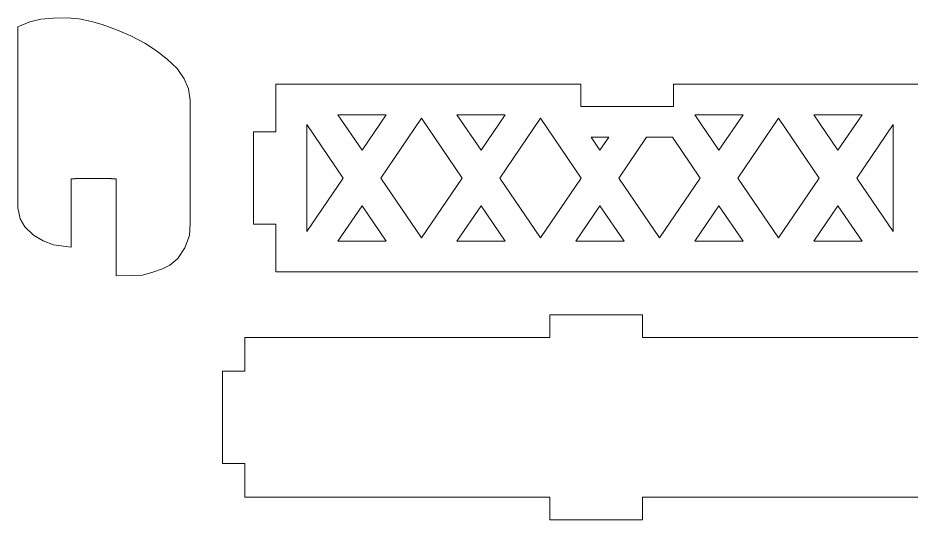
# Model space of a CAD drawing. Header units: millimetres. Extents: x -252 to 510, y -365 to 448.
# Drawn here: x -249 to -129.4, y -365.2 to -295 of the extents above; entities that cross this region are included whole.
import ezdxf

# ---------------------------------------------------------------- set-up
doc = ezdxf.new("R2010")
doc.units = ezdxf.units.MM
doc.header["$MEASUREMENT"] = 0
doc.layers.add('Capa 1', color=7, linetype='Continuous')

msp = doc.modelspace()

# ---------------------------------------------------------------- linework, layer by layer
at = {"layer": 'Capa 1', "color": 137, "lineweight": 9}
for points, knots in [([(-231.9951, -298.4109), (-231.9951, -298.4109), (-233.854, -297.436), (-233.854, -297.436), (-233.854, -297.436), (-233.854, -297.436), (-235.6614, -296.6463), (-235.6614, -296.6463), (-235.6614, -296.6463), (-235.6614, -296.6463), (-237.6953, -295.9073), (-237.6953, -295.9073), (-237.6953, -295.9073), (-237.6953, -295.9073), (-239.1453, -295.4885), (-239.1453, -295.4885), (-239.1453, -295.4885), (-239.1453, -295.4885), (-240.79, -295.1573), (-240.79, -295.1573), (-240.79, -295.1573), (-240.79, -295.1573), (-242.3975, -295.0171), (-242.3975, -295.0171), (-242.3975, -295.0171), (-242.3975, -295.0171), (-244.2646, -295.0648), (-244.2646, -295.0648), (-244.2646, -295.0648), (-244.2646, -295.0648), (-245.9125, -295.2051), (-245.9125, -295.2051), (-245.9125, -295.2051), (-245.9125, -295.2051), (-247.3588, -295.5416), (-247.3588, -295.5416), (-247.3588, -295.5416), (-247.3588, -295.5416), (-248.9782, -296.201), (-248.9782, -296.201), (-248.9782, -296.201), (-248.9782, -296.201), (-248.9782, -320.4454), (-248.9782, -320.4454), (-248.9782, -320.4454), (-248.9782, -320.4454), (-248.6758, -321.9076), (-248.6758, -321.9076), (-248.6758, -321.9076), (-248.6758, -321.9076), (-248.0452, -323.0101), (-248.0452, -323.0101), (-248.0452, -323.0101), (-248.0452, -323.0101), (-246.8916, -324.1121), (-246.8916, -324.1121), (-246.8916, -324.1121), (-246.8916, -324.1121), (-245.6118, -324.8515), (-245.6118, -324.8515), (-245.6118, -324.8515), (-245.6118, -324.8515), (-244.1917, -325.3889), (-244.1917, -325.3889), (-244.1917, -325.3889), (-244.1917, -325.3889), (-241.8452, -325.7128), (-241.8452, -325.7128), (-241.8452, -325.7128), (-241.8452, -325.7128), (-241.8452, -316.5538), (-241.8452, -316.5538), (-241.8452, -316.5538), (-241.8452, -316.5538), (-241.3113, -316.5538), (-241.3113, -316.5538), (-241.3113, -316.5538), (-241.3113, -316.5538), (-241.3113, -316.5429), (-241.3113, -316.5429), (-241.3113, -316.5429), (-241.3113, -316.5429), (-236.4291, -316.5429), (-236.4291, -316.5429), (-236.4291, -316.5429), (-236.4291, -316.5429), (-236.4291, -316.5538), (-236.4291, -316.5538), (-236.4291, -316.5538), (-236.4291, -316.5538), (-235.8452, -316.5538), (-235.8452, -316.5538), (-235.8452, -316.5538), (-235.8452, -316.5538), (-235.8452, -329.5661), (-235.8452, -329.5661), (-235.8452, -329.5661), (-235.8452, -329.5661), (-233.6694, -329.4929), (-233.6694, -329.4929), (-233.6694, -329.4929), (-233.6694, -329.4929), (-232.2819, -329.4452), (-232.2819, -329.4452), (-232.2819, -329.4452), (-232.2819, -329.4452), (-230.9344, -329.061), (-230.9344, -329.061), (-230.9344, -329.061), (-230.9344, -329.061), (-229.6062, -328.6346), (-229.6062, -328.6346), (-229.6062, -328.6346), (-229.6062, -328.6346), (-228.6435, -328.1259), (-228.6435, -328.1259), (-228.6435, -328.1259), (-228.6435, -328.1259), (-227.5799, -327.2145), (-227.5799, -327.2145), (-227.5799, -327.2145), (-227.5799, -327.2145), (-226.6408, -325.784), (-226.6408, -325.784), (-226.6408, -325.784), (-226.6408, -325.784), (-225.9961, -324.1466), (-225.9961, -324.1466), (-225.9961, -324.1466), (-225.9961, -324.1466), (-225.8984, -322.5861), (-225.8984, -322.5861), (-225.8984, -322.5861), (-225.8984, -322.5861), (-225.8984, -306.0303), (-225.8984, -306.0303), (-225.8984, -306.0303), (-225.8984, -306.0303), (-226.1445, -304.5043), (-226.1445, -304.5043), (-226.1445, -304.5043), (-226.1445, -304.5043), (-226.7401, -303.1663), (-226.7401, -303.1663), (-226.7401, -303.1663), (-226.7401, -303.1663), (-227.6681, -301.7993), (-227.6681, -301.7993), (-227.6681, -301.7993), (-227.6681, -301.7993), (-229.0027, -300.5595), (-229.0027, -300.5595), (-229.0027, -300.5595), (-229.0027, -300.5595), (-230.4048, -299.4389), (-230.4048, -299.4389), (-230.4048, -299.4389), (-230.4048, -299.4389), (-231.9951, -298.4109), (-231.9951, -298.4109)], [0, 0, 0, 0, 0.025, 0.025, 0.025, 0.025, 0.05, 0.05, 0.05, 0.05, 0.075, 0.075, 0.075, 0.075, 0.1, 0.1, 0.1, 0.1, 0.125, 0.125, 0.125, 0.125, 0.15, 0.15, 0.15, 0.15, 0.175, 0.175, 0.175, 0.175, 0.2, 0.2, 0.2, 0.2, 0.225, 0.225, 0.225, 0.225, 0.25, 0.25, 0.25, 0.25, 0.275, 0.275, 0.275, 0.275, 0.3, 0.3, 0.3, 0.3, 0.325, 0.325, 0.325, 0.325, 0.35, 0.35, 0.35, 0.35, 0.375, 0.375, 0.375, 0.375, 0.4, 0.4, 0.4, 0.4, 0.425, 0.425, 0.425, 0.425, 0.45, 0.45, 0.45, 0.45, 0.475, 0.475, 0.475, 0.475, 0.5, 0.5, 0.5, 0.5, 0.525, 0.525, 0.525, 0.525, 0.55, 0.55, 0.55, 0.55, 0.575, 0.575, 0.575, 0.575, 0.6, 0.6, 0.6, 0.6, 0.625, 0.625, 0.625, 0.625, 0.65, 0.65, 0.65, 0.65, 0.675, 0.675, 0.675, 0.675, 0.7, 0.7, 0.7, 0.7, 0.725, 0.725, 0.725, 0.725, 0.75, 0.75, 0.75, 0.75, 0.775, 0.775, 0.775, 0.775, 0.8, 0.8, 0.8, 0.8, 0.825, 0.825, 0.825, 0.825, 0.85, 0.85, 0.85, 0.85, 0.875, 0.875, 0.875, 0.875, 0.9, 0.9, 0.9, 0.9, 0.925, 0.925, 0.925, 0.925, 0.95, 0.95, 0.95, 0.95, 0.975, 0.975, 0.975, 0.975, 1, 1, 1, 1]), ([(-109.0671, -303.8751), (-109.0671, -303.8751), (-69.4769, -303.8751), (-69.4769, -303.8751), (-69.4769, -303.8751), (-69.4769, -303.8751), (-69.4769, -306.8891), (-69.4769, -306.8891), (-69.4769, -306.8891), (-69.4769, -306.8891), (-57.0769, -306.8891), (-57.0769, -306.8891), (-57.0769, -306.8891), (-57.0769, -306.8891), (-57.0769, -303.8751), (-57.0769, -303.8751), (-57.0769, -303.8751), (-57.0769, -303.8751), (-16.2403, -303.8751), (-16.2403, -303.8751), (-16.2403, -303.8751), (-16.2403, -303.8751), (-16.2403, -310.26), (-16.2403, -310.26), (-16.2403, -310.26), (-16.2403, -310.26), (-13.236, -310.26), (-13.236, -310.26), (-13.236, -310.26), (-13.236, -310.26), (-13.236, -322.6536), (-13.236, -322.6536), (-13.236, -322.6536), (-13.236, -322.6536), (-16.2403, -322.6536), (-16.2403, -322.6536), (-16.2403, -322.6536), (-16.2403, -322.6536), (-16.2403, -329.0356), (-16.2403, -329.0356), (-16.2403, -329.0356), (-16.2403, -329.0356), (-214.4498, -329.0356), (-214.4498, -329.0356), (-214.4498, -329.0356), (-214.4498, -329.0356), (-214.4498, -322.6536), (-214.4498, -322.6536), (-214.4498, -322.6536), (-214.4498, -322.6536), (-217.4542, -322.6536), (-217.4542, -322.6536), (-217.4542, -322.6536), (-217.4542, -322.6536), (-217.4542, -310.26), (-217.4542, -310.26), (-217.4542, -310.26), (-217.4542, -310.26), (-214.4498, -310.26), (-214.4498, -310.26), (-214.4498, -310.26), (-214.4498, -310.26), (-214.4498, -303.8751), (-214.4498, -303.8751), (-214.4498, -303.8751), (-214.4498, -303.8751), (-173.6227, -303.8751), (-173.6227, -303.8751), (-173.6227, -303.8751), (-173.6227, -303.8751), (-173.6227, -306.8891), (-173.6227, -306.8891), (-173.6227, -306.8891), (-173.6227, -306.8891), (-161.2227, -306.8891), (-161.2227, -306.8891), (-161.2227, -306.8891), (-161.2227, -306.8891), (-161.2227, -303.8751), (-161.2227, -303.8751), (-161.2227, -303.8751), (-161.2227, -303.8751), (-121.4671, -303.8751), (-121.4671, -303.8751), (-121.4671, -303.8751), (-121.4671, -303.8751), (-121.4671, -306.9629), (-121.4671, -306.9629), (-121.4671, -306.9629), (-121.4671, -306.9629), (-109.0671, -306.9629), (-109.0671, -306.9629), (-109.0671, -306.9629), (-109.0671, -306.9629), (-109.0671, -303.8751), (-109.0671, -303.8751)], [0, 0, 0, 0, 0.04166667, 0.04166667, 0.04166667, 0.04166667, 0.08333333, 0.08333333, 0.08333333, 0.08333333, 0.125, 0.125, 0.125, 0.125, 0.16666667, 0.16666667, 0.16666667, 0.16666667, 0.20833333, 0.20833333, 0.20833333, 0.20833333, 0.25, 0.25, 0.25, 0.25, 0.29166667, 0.29166667, 0.29166667, 0.29166667, 0.33333333, 0.33333333, 0.33333333, 0.33333333, 0.375, 0.375, 0.375, 0.375, 0.41666667, 0.41666667, 0.41666667, 0.41666667, 0.45833333, 0.45833333, 0.45833333, 0.45833333, 0.5, 0.5, 0.5, 0.5, 0.54166667, 0.54166667, 0.54166667, 0.54166667, 0.58333333, 0.58333333, 0.58333333, 0.58333333, 0.625, 0.625, 0.625, 0.625, 0.66666667, 0.66666667, 0.66666667, 0.66666667, 0.70833333, 0.70833333, 0.70833333, 0.70833333, 0.75, 0.75, 0.75, 0.75, 0.79166667, 0.79166667, 0.79166667, 0.79166667, 0.83333333, 0.83333333, 0.83333333, 0.83333333, 0.875, 0.875, 0.875, 0.875, 0.91666667, 0.91666667, 0.91666667, 0.91666667, 0.95833333, 0.95833333, 0.95833333, 0.95833333, 1, 1, 1, 1]), ([(-202.9208, -312.7452), (-202.9208, -312.7452), (-199.7032, -308.0052), (-199.7032, -308.0052), (-199.7032, -308.0052), (-199.7032, -308.0052), (-206.1383, -308.0052), (-206.1383, -308.0052), (-206.1383, -308.0052), (-206.1383, -308.0052), (-202.9208, -312.7452), (-202.9208, -312.7452)], [0, 0, 0, 0, 0.33333333, 0.33333333, 0.33333333, 0.33333333, 0.66666667, 0.66666667, 0.66666667, 0.66666667, 1, 1, 1, 1]), ([(-186.9981, -312.7452), (-186.9981, -312.7452), (-183.7802, -308.0052), (-183.7802, -308.0052), (-183.7802, -308.0052), (-183.7802, -308.0052), (-190.2153, -308.0052), (-190.2153, -308.0052), (-190.2153, -308.0052), (-190.2153, -308.0052), (-186.9981, -312.7452), (-186.9981, -312.7452)], [0, 0, 0, 0, 0.33333333, 0.33333333, 0.33333333, 0.33333333, 0.66666667, 0.66666667, 0.66666667, 0.66666667, 1, 1, 1, 1]), ([(-155.1508, -312.7452), (-155.1508, -312.7452), (-151.9345, -308.0052), (-151.9345, -308.0052), (-151.9345, -308.0052), (-151.9345, -308.0052), (-158.3699, -308.0052), (-158.3699, -308.0052), (-158.3699, -308.0052), (-158.3699, -308.0052), (-155.1508, -312.7452), (-155.1508, -312.7452)], [0, 0, 0, 0, 0.33333333, 0.33333333, 0.33333333, 0.33333333, 0.66666667, 0.66666667, 0.66666667, 0.66666667, 1, 1, 1, 1]), ([(-139.2284, -312.7452), (-139.2284, -312.7452), (-136.012, -308.0052), (-136.012, -308.0052), (-136.012, -308.0052), (-136.012, -308.0052), (-142.4473, -308.0052), (-142.4473, -308.0052), (-142.4473, -308.0052), (-142.4473, -308.0052), (-139.2284, -312.7452), (-139.2284, -312.7452)], [0, 0, 0, 0, 0.33333333, 0.33333333, 0.33333333, 0.33333333, 0.66666667, 0.66666667, 0.66666667, 0.66666667, 1, 1, 1, 1]), ([(-205.4418, -316.4566), (-205.4418, -316.4566), (-210.3187, -309.2744), (-210.3187, -309.2744), (-210.3187, -309.2744), (-210.3187, -309.2744), (-210.3187, -323.6365), (-210.3187, -323.6365), (-210.3187, -323.6365), (-210.3187, -323.6365), (-205.4418, -316.4566), (-205.4418, -316.4566)], [0, 0, 0, 0, 0.33333333, 0.33333333, 0.33333333, 0.33333333, 0.66666667, 0.66666667, 0.66666667, 0.66666667, 1, 1, 1, 1]), ([(-189.519, -316.4566), (-189.519, -316.4566), (-194.9595, -308.4451), (-194.9595, -308.4451), (-194.9595, -308.4451), (-194.9595, -308.4451), (-200.3995, -316.4566), (-200.3995, -316.4566), (-200.3995, -316.4566), (-200.3995, -316.4566), (-194.9595, -324.4658), (-194.9595, -324.4658), (-194.9595, -324.4658), (-194.9595, -324.4658), (-189.519, -316.4566), (-189.519, -316.4566)], [0, 0, 0, 0, 0.25, 0.25, 0.25, 0.25, 0.5, 0.5, 0.5, 0.5, 0.75, 0.75, 0.75, 0.75, 1, 1, 1, 1]), ([(-173.5956, -316.4566), (-173.5956, -316.4566), (-179.0364, -308.4451), (-179.0364, -308.4451), (-179.0364, -308.4451), (-179.0364, -308.4451), (-184.4765, -316.4566), (-184.4765, -316.4566), (-184.4765, -316.4566), (-184.4765, -316.4566), (-179.0364, -324.4658), (-179.0364, -324.4658), (-179.0364, -324.4658), (-179.0364, -324.4658), (-173.5956, -316.4566), (-173.5956, -316.4566)], [0, 0, 0, 0, 0.25, 0.25, 0.25, 0.25, 0.5, 0.5, 0.5, 0.5, 0.75, 0.75, 0.75, 0.75, 1, 1, 1, 1]), ([(-141.7504, -316.4566), (-141.7504, -316.4566), (-147.1897, -308.4451), (-147.1897, -308.4451), (-147.1897, -308.4451), (-147.1897, -308.4451), (-152.6314, -316.4566), (-152.6314, -316.4566), (-152.6314, -316.4566), (-152.6314, -316.4566), (-147.1897, -324.4658), (-147.1897, -324.4658), (-147.1897, -324.4658), (-147.1897, -324.4658), (-141.7504, -316.4566), (-141.7504, -316.4566)], [0, 0, 0, 0, 0.25, 0.25, 0.25, 0.25, 0.5, 0.5, 0.5, 0.5, 0.75, 0.75, 0.75, 0.75, 1, 1, 1, 1]), ([(-131.8313, -323.6365), (-131.8313, -323.6365), (-131.8313, -309.2744), (-131.8313, -309.2744), (-131.8313, -309.2744), (-131.8313, -309.2744), (-136.7087, -316.4566), (-136.7087, -316.4566), (-136.7087, -316.4566), (-136.7087, -316.4566), (-131.8313, -323.6365), (-131.8313, -323.6365)], [0, 0, 0, 0, 0.33333333, 0.33333333, 0.33333333, 0.33333333, 0.66666667, 0.66666667, 0.66666667, 0.66666667, 1, 1, 1, 1]), ([(-171.0762, -312.7452), (-171.0762, -312.7452), (-169.897, -311.0096), (-169.897, -311.0096), (-169.897, -311.0096), (-169.897, -311.0096), (-172.2524, -311.0096), (-172.2524, -311.0096), (-172.2524, -311.0096), (-172.2524, -311.0096), (-171.0762, -312.7452), (-171.0762, -312.7452)], [0, 0, 0, 0, 0.33333333, 0.33333333, 0.33333333, 0.33333333, 0.66666667, 0.66666667, 0.66666667, 0.66666667, 1, 1, 1, 1]), ([(-157.6731, -316.4566), (-157.6731, -316.4566), (-161.3718, -311.0096), (-161.3718, -311.0096), (-161.3718, -311.0096), (-161.3718, -311.0096), (-164.8554, -311.0096), (-164.8554, -311.0096), (-164.8554, -311.0096), (-164.8554, -311.0096), (-168.554, -316.4566), (-168.554, -316.4566), (-168.554, -316.4566), (-168.554, -316.4566), (-163.1121, -324.4658), (-163.1121, -324.4658), (-163.1121, -324.4658), (-163.1121, -324.4658), (-157.6731, -316.4566), (-157.6731, -316.4566)], [0, 0, 0, 0, 0.2, 0.2, 0.2, 0.2, 0.4, 0.4, 0.4, 0.4, 0.6, 0.6, 0.6, 0.6, 0.8, 0.8, 0.8, 0.8, 1, 1, 1, 1]), ([(-199.7032, -324.9055), (-199.7032, -324.9055), (-202.9208, -320.1685), (-202.9208, -320.1685), (-202.9208, -320.1685), (-202.9208, -320.1685), (-206.1383, -324.9055), (-206.1383, -324.9055), (-206.1383, -324.9055), (-206.1383, -324.9055), (-199.7032, -324.9055), (-199.7032, -324.9055)], [0, 0, 0, 0, 0.33333333, 0.33333333, 0.33333333, 0.33333333, 0.66666667, 0.66666667, 0.66666667, 0.66666667, 1, 1, 1, 1]), ([(-183.7802, -324.9055), (-183.7802, -324.9055), (-186.9981, -320.1685), (-186.9981, -320.1685), (-186.9981, -320.1685), (-186.9981, -320.1685), (-190.2153, -324.9055), (-190.2153, -324.9055), (-190.2153, -324.9055), (-190.2153, -324.9055), (-183.7802, -324.9055), (-183.7802, -324.9055)], [0, 0, 0, 0, 0.33333333, 0.33333333, 0.33333333, 0.33333333, 0.66666667, 0.66666667, 0.66666667, 0.66666667, 1, 1, 1, 1]), ([(-167.8573, -324.9055), (-167.8573, -324.9055), (-171.0762, -320.1685), (-171.0762, -320.1685), (-171.0762, -320.1685), (-171.0762, -320.1685), (-174.2924, -324.9055), (-174.2924, -324.9055), (-174.2924, -324.9055), (-174.2924, -324.9055), (-167.8573, -324.9055), (-167.8573, -324.9055)], [0, 0, 0, 0, 0.33333333, 0.33333333, 0.33333333, 0.33333333, 0.66666667, 0.66666667, 0.66666667, 0.66666667, 1, 1, 1, 1]), ([(-151.9345, -324.9055), (-151.9345, -324.9055), (-155.1508, -320.1685), (-155.1508, -320.1685), (-155.1508, -320.1685), (-155.1508, -320.1685), (-158.3699, -324.9055), (-158.3699, -324.9055), (-158.3699, -324.9055), (-158.3699, -324.9055), (-151.9345, -324.9055), (-151.9345, -324.9055)], [0, 0, 0, 0, 0.33333333, 0.33333333, 0.33333333, 0.33333333, 0.66666667, 0.66666667, 0.66666667, 0.66666667, 1, 1, 1, 1]), ([(-136.012, -324.9055), (-136.012, -324.9055), (-139.2284, -320.1685), (-139.2284, -320.1685), (-139.2284, -320.1685), (-139.2284, -320.1685), (-142.4473, -324.9055), (-142.4473, -324.9055), (-142.4473, -324.9055), (-142.4473, -324.9055), (-136.012, -324.9055), (-136.012, -324.9055)], [0, 0, 0, 0, 0.33333333, 0.33333333, 0.33333333, 0.33333333, 0.66666667, 0.66666667, 0.66666667, 0.66666667, 1, 1, 1, 1]), ([(-221.6054, -342.2977), (-221.6054, -342.2977), (-221.6054, -354.6889), (-221.6054, -354.6889), (-221.6054, -354.6889), (-221.6054, -354.6889), (-218.601, -354.6889), (-218.601, -354.6889), (-218.601, -354.6889), (-218.601, -354.6889), (-218.601, -359.1954), (-218.601, -359.1954), (-218.601, -359.1954), (-218.601, -359.1954), (-177.7785, -359.1954), (-177.7785, -359.1954), (-177.7785, -359.1954), (-177.7785, -359.1954), (-177.7785, -362.1998), (-177.7785, -362.1998), (-177.7785, -362.1998), (-177.7785, -362.1998), (-165.3877, -362.1998), (-165.3877, -362.1998), (-165.3877, -362.1998), (-165.3877, -362.1998), (-165.3877, -359.1954), (-165.3877, -359.1954), (-165.3877, -359.1954), (-165.3877, -359.1954), (-125.6926, -359.1954), (-125.6926, -359.1954), (-125.6926, -359.1954), (-125.6926, -359.1954), (-125.6926, -365.2042), (-125.6926, -365.2042), (-125.6926, -365.2042), (-125.6926, -365.2042), (-113.2989, -365.2042), (-113.2989, -365.2042), (-113.2989, -365.2042), (-113.2989, -365.2042), (-113.2989, -359.1954), (-113.2989, -359.1954), (-113.2989, -359.1954), (-113.2989, -359.1954), (-73.6035, -359.1954), (-73.6035, -359.1954), (-73.6035, -359.1954), (-73.6035, -359.1954), (-73.6035, -362.1998), (-73.6035, -362.1998), (-73.6035, -362.1998), (-73.6035, -362.1998), (-61.2125, -362.1998), (-61.2125, -362.1998), (-61.2125, -362.1998), (-61.2125, -362.1998), (-61.2125, -359.1954), (-61.2125, -359.1954), (-61.2125, -359.1954), (-61.2125, -359.1954), (-20.3915, -359.1954), (-20.3915, -359.1954), (-20.3915, -359.1954), (-20.3915, -359.1954), (-20.3915, -354.6889), (-20.3915, -354.6889), (-20.3915, -354.6889), (-20.3915, -354.6889), (-17.3872, -354.6889), (-17.3872, -354.6889), (-17.3872, -354.6889), (-17.3872, -354.6889), (-17.3872, -342.2977), (-17.3872, -342.2977), (-17.3872, -342.2977), (-17.3872, -342.2977), (-20.3915, -342.2977), (-20.3915, -342.2977), (-20.3915, -342.2977), (-20.3915, -342.2977), (-20.3915, -337.7912), (-20.3915, -337.7912), (-20.3915, -337.7912), (-20.3915, -337.7912), (-61.2125, -337.7912), (-61.2125, -337.7912), (-61.2125, -337.7912), (-61.2125, -337.7912), (-61.2125, -334.7868), (-61.2125, -334.7868), (-61.2125, -334.7868), (-61.2125, -334.7868), (-73.6035, -334.7868), (-73.6035, -334.7868), (-73.6035, -334.7868), (-73.6035, -334.7868), (-73.6035, -337.7912), (-73.6035, -337.7912), (-73.6035, -337.7912), (-73.6035, -337.7912), (-113.2989, -337.7912), (-113.2989, -337.7912), (-113.2989, -337.7912), (-113.2989, -337.7912), (-113.2989, -334.7868), (-113.2989, -334.7868), (-113.2989, -334.7868), (-113.2989, -334.7868), (-125.6926, -334.7868), (-125.6926, -334.7868), (-125.6926, -334.7868), (-125.6926, -334.7868), (-125.6926, -337.7912), (-125.6926, -337.7912), (-125.6926, -337.7912), (-125.6926, -337.7912), (-165.3877, -337.7912), (-165.3877, -337.7912), (-165.3877, -337.7912), (-165.3877, -337.7912), (-165.3877, -334.7868), (-165.3877, -334.7868), (-165.3877, -334.7868), (-165.3877, -334.7868), (-177.7785, -334.7868), (-177.7785, -334.7868), (-177.7785, -334.7868), (-177.7785, -334.7868), (-177.7785, -337.7912), (-177.7785, -337.7912), (-177.7785, -337.7912), (-177.7785, -337.7912), (-218.601, -337.7912), (-218.601, -337.7912), (-218.601, -337.7912), (-218.601, -337.7912), (-218.601, -342.2977), (-218.601, -342.2977), (-218.601, -342.2977), (-218.601, -342.2977), (-221.6054, -342.2977), (-221.6054, -342.2977)], [0, 0, 0, 0, 0.02777778, 0.02777778, 0.02777778, 0.02777778, 0.05555556, 0.05555556, 0.05555556, 0.05555556, 0.08333333, 0.08333333, 0.08333333, 0.08333333, 0.11111111, 0.11111111, 0.11111111, 0.11111111, 0.13888889, 0.13888889, 0.13888889, 0.13888889, 0.16666667, 0.16666667, 0.16666667, 0.16666667, 0.19444444, 0.19444444, 0.19444444, 0.19444444, 0.22222222, 0.22222222, 0.22222222, 0.22222222, 0.25, 0.25, 0.25, 0.25, 0.27777778, 0.27777778, 0.27777778, 0.27777778, 0.30555556, 0.30555556, 0.30555556, 0.30555556, 0.33333333, 0.33333333, 0.33333333, 0.33333333, 0.36111111, 0.36111111, 0.36111111, 0.36111111, 0.38888889, 0.38888889, 0.38888889, 0.38888889, 0.41666667, 0.41666667, 0.41666667, 0.41666667, 0.44444444, 0.44444444, 0.44444444, 0.44444444, 0.47222222, 0.47222222, 0.47222222, 0.47222222, 0.5, 0.5, 0.5, 0.5, 0.52777778, 0.52777778, 0.52777778, 0.52777778, 0.55555556, 0.55555556, 0.55555556, 0.55555556, 0.58333333, 0.58333333, 0.58333333, 0.58333333, 0.61111111, 0.61111111, 0.61111111, 0.61111111, 0.63888889, 0.63888889, 0.63888889, 0.63888889, 0.66666667, 0.66666667, 0.66666667, 0.66666667, 0.69444444, 0.69444444, 0.69444444, 0.69444444, 0.72222222, 0.72222222, 0.72222222, 0.72222222, 0.75, 0.75, 0.75, 0.75, 0.77777778, 0.77777778, 0.77777778, 0.77777778, 0.80555556, 0.80555556, 0.80555556, 0.80555556, 0.83333333, 0.83333333, 0.83333333, 0.83333333, 0.86111111, 0.86111111, 0.86111111, 0.86111111, 0.88888889, 0.88888889, 0.88888889, 0.88888889, 0.91666667, 0.91666667, 0.91666667, 0.91666667, 0.94444444, 0.94444444, 0.94444444, 0.94444444, 0.97222222, 0.97222222, 0.97222222, 0.97222222, 1, 1, 1, 1])]:
    msp.add_open_spline(points, degree=3, knots=knots, dxfattribs=at)

doc.saveas('drawing.dxf')
